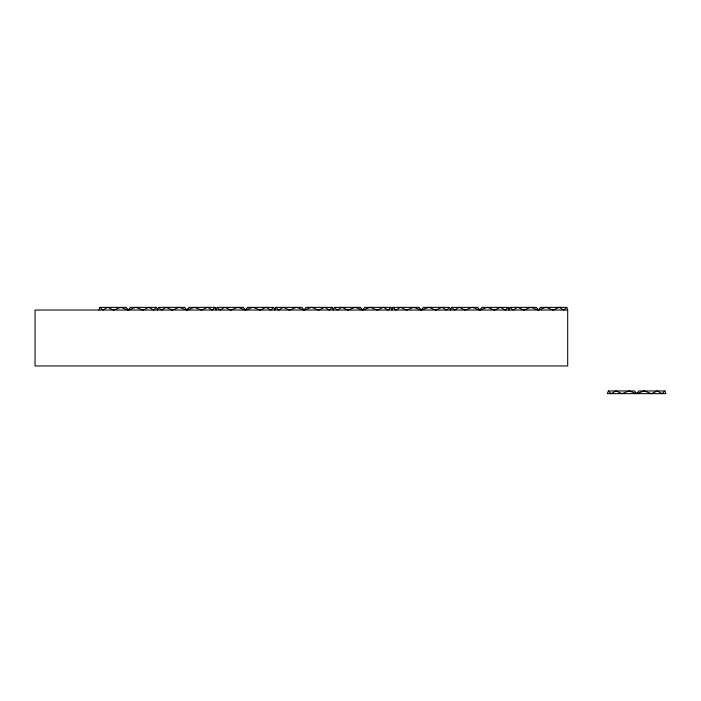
<?xml version="1.0" encoding="UTF-8"?>
<svg xmlns="http://www.w3.org/2000/svg" width="701" height="701" viewBox="0 0 701 701"><rect width="100%" height="100%" fill="white"/><g stroke="black" fill="none" stroke-linecap="round" stroke-linejoin="round"><path stroke-width="1.05" d="M98.964 310.026L99.963 307.362L126.198 307.362L128.265 310.026L135.845 307.362L142.908 310.026L148.98 307.362L153.633 310.026L156.56 307.362L157.559 310.026L158.557 307.362L184.784 307.362L186.852 310.026L194.44 307.362L201.502 310.026L207.566 307.362L212.228 310.026L215.154 307.362L216.153 310.026L217.152 307.362L243.378 307.362L245.446 310.026L253.026 307.362L260.097 310.026L266.161 307.362L270.814 310.026L273.74 307.362L274.739 310.026L275.738 307.362L301.965 307.362L304.032 310.026L311.621 307.362L318.683 310.026L324.756 307.362L329.409 310.026L332.335 307.362L333.334 310.026L334.333 307.362L360.559 307.362L362.627 310.026L370.207 307.362L377.278 310.026L383.342 307.362L387.995 310.026L390.921 307.362L391.92 310.026L392.919 307.362L419.154 307.362L421.222 310.026L428.802 307.362L435.864 310.026L441.937 307.362L446.59 310.026L449.516 307.362L450.515 310.026L451.514 307.362L477.74 307.362L479.808 310.026L487.388 307.362L494.459 310.026L500.523 307.362L505.184 310.026L508.111 307.362L509.101 310.026L510.1 307.362L536.335 307.362L538.403 310.026L545.983 307.362L553.045 310.026L559.118 307.362L563.77 310.026L566.697 307.362L567.696 310.026L567.696 365.957L35.05 365.957L35.05 310.026L567.696 310.026M608.354 390.974L607.355 393.638L665.95 393.638L664.951 390.974L638.725 390.974L636.657 393.638L629.069 390.974L622.006 393.638L615.942 390.974L611.281 393.638L608.354 390.974L634.589 390.974L636.657 393.638L644.237 390.974L651.299 393.638L657.372 390.974L662.024 393.638L664.951 390.974M156.56 307.362L130.333 307.362L128.265 310.026L120.677 307.362L113.615 310.026L107.551 307.362L102.889 310.026L99.963 307.362M215.154 307.362L188.919 307.362L186.852 310.026L179.272 307.362L172.209 310.026L166.137 307.362L161.484 310.026L158.557 307.362M273.74 307.362L247.514 307.362L245.446 310.026L237.867 307.362L230.795 310.026L224.732 307.362L220.079 310.026L217.152 307.362M332.335 307.362L306.1 307.362L304.032 310.026L296.453 307.362L289.39 310.026L283.318 307.362L278.665 310.026L275.738 307.362M390.921 307.362L364.695 307.362L362.627 310.026L355.048 307.362L347.976 310.026L341.913 307.362L337.26 310.026L334.333 307.362M449.516 307.362L423.29 307.362L421.222 310.026L413.634 307.362L406.571 310.026L400.508 307.362L395.846 310.026L392.919 307.362M508.111 307.362L481.876 307.362L479.808 310.026L472.229 307.362L465.166 310.026L459.094 307.362L454.441 310.026L451.514 307.362M566.697 307.362L540.471 307.362L538.403 310.026L530.815 307.362L523.752 310.026L517.688 307.362L513.027 310.026L510.1 307.362"/></g></svg>
